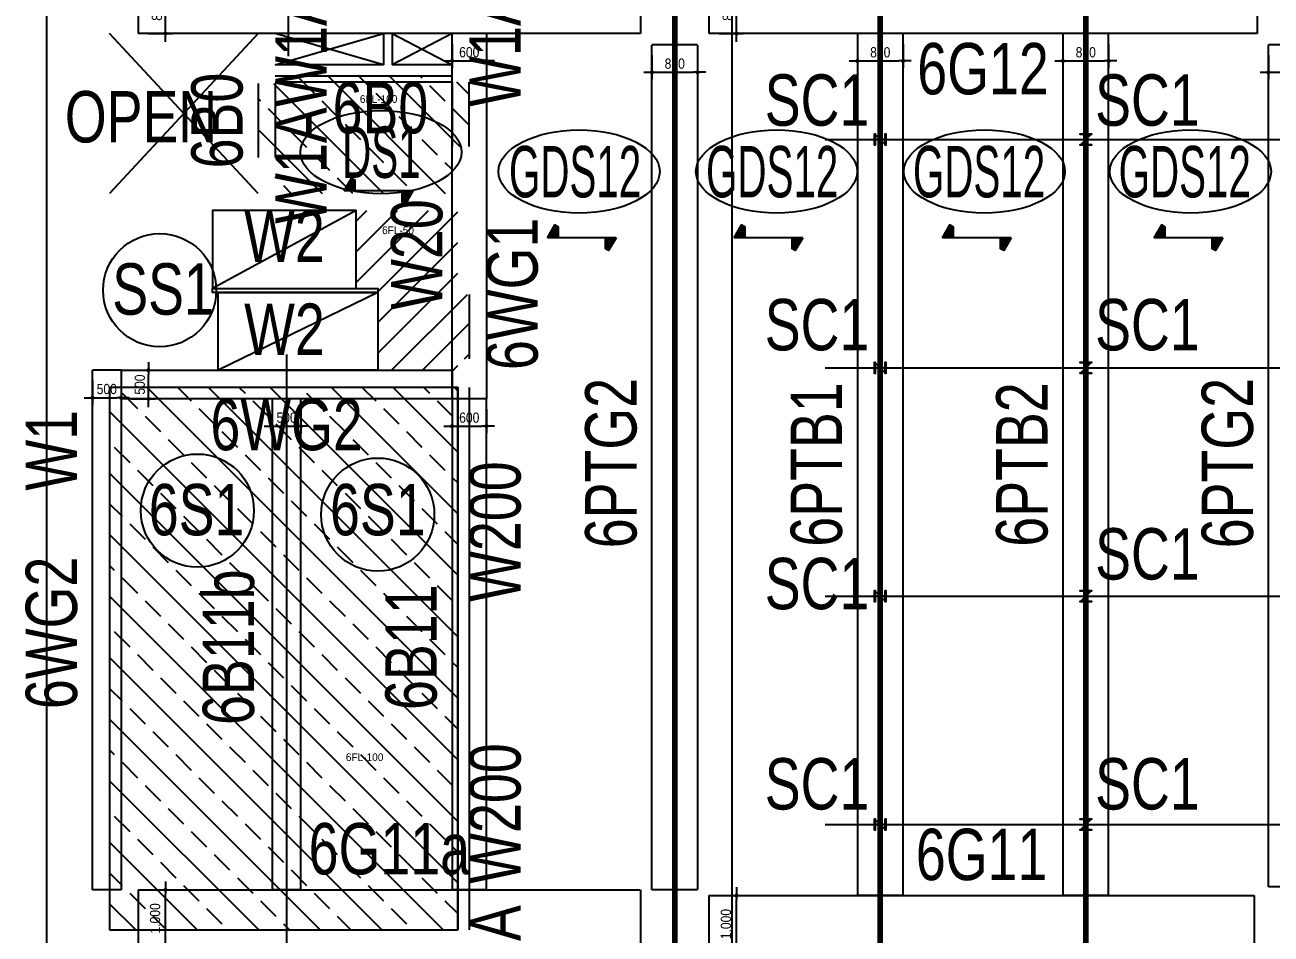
# Model space of a CAD drawing. Header units: millimetres. Extents: x -56296 to 178446, y 64950 to 153500.
# Drawn here: x 90970 to 112800, y 127930 to 143855 of the extents above; entities that cross this region are included whole.
import ezdxf
from ezdxf.enums import TextEntityAlignment as Align

# ---------------------------------------------------------------- set-up
doc = ezdxf.new("R2010")
doc.units = ezdxf.units.MM
doc.linetypes.add('HID', pattern=[2.3, 1.5, -0.8])
doc.linetypes.add('HIDDEN2', pattern=[0.1875, 0.125, -0.0625])
doc.layers.get('Defpoints').update_dxf_attribs({"color": 159})
for name, color, linetype in [('^DECK', 130, 'Continuous'), ('A-CEN', 1, 'Continuous'), ('A-HAT', 251, 'Continuous'), ('A-OPEN', 1, 'Continuous'), ('A-TEXT-NOTE', 7, 'Continuous'), ('BEAM-TEXT', 4, 'Continuous'), ('DECK-PL', 4, 'Continuous'), ('DECK-SLAB', 4, 'Continuous'), ('GIRDER-TEXT', 7, 'Continuous'), ('PT', 251, 'Continuous'), ('S-STEEL', 3, 'Continuous'), ('STEEL-COLUMN-TEXT', 3, 'Continuous'), ('TXT-SLAB', 6, 'Continuous'), ('WALL-TEXT', 6, 'Continuous'), ('레벨', 40, 'Continuous'), ('보(beam)', 4, 'HID'), ('보(girder)', 7, 'HID'), ('슬래브라인', 7, 'Continuous')]:
    doc.layers.add(name, color=color, linetype=linetype)
doc.layers.add('NOPLOT', color=191, linetype='Continuous', plot=False)
doc.styles.add('Gdim', font='', dxfattribs={"width": 0.9})
doc.styles.add('Gtx', font='')
doc.styles.get('Gdim').set_extended_font_data('Dotum')
doc.styles.get('Gtx').set_extended_font_data('Dotum')
doc.dimstyles.new('Gdim200', dxfattribs={"dimscale": 200, "dimtxt": 3, "dimasz": 1.2, "dimexe": 2, "dimexo": 3, "dimgap": 1, "dimtad": 1, "dimdsep": 46, "dimlunit": 6, "dimtxsty": 'Gdim', "dimblk1": '_CIDOT', "dimblk2": '_CIDOT', "dimsah": 1, "dimcen": 2.5, "dimdle": 2, "dimclrd": 1, "dimclre": 1, "dimclrt": 3, "dimazin": 2, "dimtfac": 1, "dimtix": 1, "dimtmove": 2, "dimatfit": 3, "dimldrblk": '_CIDOT', "dimfxl": 2, "dimtolj": 1, "dimtzin": 0, "dimarcsym": 0})

# ---------------------------------------------------------------- blocks, each defined once
blk = doc.blocks.new('_CIDOT')
at = {"color": 0, "linetype": 'ByBlock'}
blk.add_line((2, 0), (-1, 0), dxfattribs=at)
at = {"color": 0, "linetype": 'ByBlock', "const_width": 0.5}
blk.add_lwpolyline([(-0.25, 0, 1), (0.25, 0, 1)], format="xyb", close=True, dxfattribs=at)
blk = doc.blocks.new('*D2937')
at = {"layer": 'Defpoints', "color": 155, "lineweight": -2, "transparency": 16777216}
for p, q in [((-1775, 900), (-1355, 900)), ((-1475, -28), (-1475, 828)), ((-1775, -100), (-1355, -100))]:
    blk.add_line(p, q, dxfattribs=at)
at = {"layer": 'Defpoints', "color": 0, "transparency": 16777216}
for p in [(-1955, 900), (-1475, 900), (-1955, -100)]:
    blk.add_point(p, dxfattribs=at)
at = {"layer": 'Defpoints', "color": 155, "lineweight": -2, "transparency": 16777216, "xscale": 71.99999999999994, "yscale": 71.99999999999994, "zscale": 71.99999999999994}
for p, rotation in [((-1475, 900), 90), ((-1475, -100), 270)]:
    blk.add_blockref('_CIDOT', p, dxfattribs=dict(at, rotation=rotation))
at = {"layer": 'Defpoints', "color": 3, "transparency": 16777216, "insert": (-1643, 400), "char_height": 180, "attachment_point": 5, "rotation": 90, "style": 'Gdim'}
blk.add_mtext('\\A1;{\\C155;1,000}', dxfattribs=at)
blk = doc.blocks.new('*D2939')
at = {"layer": 'Defpoints', "color": 155, "lineweight": -2, "transparency": 16777216}
for p, q in [((-1725, 900), (-1305, 900)), ((-1425, -28), (-1425, 828)), ((-1725, -100), (-1305, -100))]:
    blk.add_line(p, q, dxfattribs=at)
at = {"layer": 'Defpoints', "color": 0, "transparency": 16777216}
for p in [(-1905, 900), (-1425, 900), (-1905, -100)]:
    blk.add_point(p, dxfattribs=at)
at = {"layer": 'Defpoints', "color": 155, "lineweight": -2, "transparency": 16777216, "xscale": 71.99999999999994, "yscale": 71.99999999999994, "zscale": 71.99999999999994}
for p, rotation in [((-1425, 900), 90), ((-1425, -100), 270)]:
    blk.add_blockref('_CIDOT', p, dxfattribs=dict(at, rotation=rotation))
at = {"layer": 'Defpoints', "color": 3, "transparency": 16777216, "insert": (-1593, 400), "char_height": 180, "attachment_point": 5, "rotation": 90, "style": 'Gdim'}
blk.add_mtext('\\A1;{\\C155;1,000}', dxfattribs=at)
blk = doc.blocks.new('*D2943')
at = {"layer": 'Defpoints', "color": 155, "lineweight": -2, "transparency": 16777216}
for p, q in [((-1725, 800), (-1305, 800)), ((-1425, 72), (-1425, 728)), ((-1725, 0), (-1305, 0))]:
    blk.add_line(p, q, dxfattribs=at)
at = {"layer": 'Defpoints', "color": 0, "transparency": 16777216}
for p in [(-1905, 800), (-1425, 800), (-1905, 0)]:
    blk.add_point(p, dxfattribs=at)
at = {"layer": 'Defpoints', "color": 155, "lineweight": -2, "transparency": 16777216, "xscale": 71.99999999999994, "yscale": 71.99999999999994, "zscale": 71.99999999999994}
for p, rotation in [((-1425, 800), 90), ((-1425, 0), 270)]:
    blk.add_blockref('_CIDOT', p, dxfattribs=dict(at, rotation=rotation))
at = {"layer": 'Defpoints', "color": 3, "transparency": 16777216, "insert": (-1576, 400), "char_height": 180, "attachment_point": 5, "rotation": 90, "style": 'Gdim'}
blk.add_mtext('\\A1;{\\C155;800}', dxfattribs=at)
blk = doc.blocks.new('*D2941')
at = {"layer": 'Defpoints', "color": 155, "lineweight": -2, "transparency": 16777216}
for p, q in [((-1725, 800), (-1305, 800)), ((-1425, 72), (-1425, 728)), ((-1725, 0), (-1305, 0))]:
    blk.add_line(p, q, dxfattribs=at)
at = {"layer": 'Defpoints', "color": 0, "transparency": 16777216}
for p in [(-1905, 800), (-1425, 800), (-1905, 0)]:
    blk.add_point(p, dxfattribs=at)
at = {"layer": 'Defpoints', "color": 155, "lineweight": -2, "transparency": 16777216, "xscale": 71.99999999999994, "yscale": 71.99999999999994, "zscale": 71.99999999999994}
for p, rotation in [((-1425, 800), 90), ((-1425, 0), 270)]:
    blk.add_blockref('_CIDOT', p, dxfattribs=dict(at, rotation=rotation))
at = {"layer": 'Defpoints', "color": 3, "transparency": 16777216, "insert": (-1576, 400), "char_height": 180, "attachment_point": 5, "rotation": 90, "style": 'Gdim'}
blk.add_mtext('\\A1;{\\C155;800}', dxfattribs=at)
blk = doc.blocks.new('*D2949')
at = {"layer": 'Defpoints', "color": 155, "lineweight": -2, "transparency": 16777216}
for p, q in [((-1725, 800), (-1305, 800)), ((-1425, 72), (-1425, 728)), ((-1725, 0), (-1305, 0))]:
    blk.add_line(p, q, dxfattribs=at)
at = {"layer": 'Defpoints', "color": 0, "transparency": 16777216}
for p in [(-1905, 800), (-1425, 800), (-1905, 0)]:
    blk.add_point(p, dxfattribs=at)
at = {"layer": 'Defpoints', "color": 155, "lineweight": -2, "transparency": 16777216, "xscale": 71.99999999999994, "yscale": 71.99999999999994, "zscale": 71.99999999999994}
for p, rotation in [((-1425, 800), 90), ((-1425, 0), 270)]:
    blk.add_blockref('_CIDOT', p, dxfattribs=dict(at, rotation=rotation))
at = {"layer": 'Defpoints', "color": 3, "transparency": 16777216, "insert": (-1576, 400), "char_height": 180, "attachment_point": 5, "rotation": 90, "style": 'Gdim'}
blk.add_mtext('\\A1;{\\C155;800}', dxfattribs=at)
blk = doc.blocks.new('*D2951')
at = {"layer": 'Defpoints', "color": 155, "lineweight": -2, "transparency": 16777216}
for p, q in [((-1725, 800), (-1305, 800)), ((-1425, 72), (-1425, 728)), ((-1725, 0), (-1305, 0))]:
    blk.add_line(p, q, dxfattribs=at)
at = {"layer": 'Defpoints', "color": 0, "transparency": 16777216}
for p in [(-1905, 800), (-1425, 800), (-1905, 0)]:
    blk.add_point(p, dxfattribs=at)
at = {"layer": 'Defpoints', "color": 155, "lineweight": -2, "transparency": 16777216, "xscale": 71.99999999999994, "yscale": 71.99999999999994, "zscale": 71.99999999999994}
for p, rotation in [((-1425, 800), 90), ((-1425, 0), 270)]:
    blk.add_blockref('_CIDOT', p, dxfattribs=dict(at, rotation=rotation))
at = {"layer": 'Defpoints', "color": 3, "transparency": 16777216, "insert": (-1576, 400), "char_height": 180, "attachment_point": 5, "rotation": 90, "style": 'Gdim'}
blk.add_mtext('\\A1;{\\C155;800}', dxfattribs=at)
blk = doc.blocks.new('*D3011')
at = {"layer": 'Defpoints', "color": 155, "lineweight": -2, "transparency": 16777216}
for p, q in [((-1925, 650), (-1505, 650)), ((-1625, 222), (-1625, 578)), ((-1925, 150), (-1505, 150))]:
    blk.add_line(p, q, dxfattribs=at)
at = {"layer": 'Defpoints', "color": 0, "transparency": 16777216}
for p in [(-2105, 650), (-1625, 650), (-2105, 150)]:
    blk.add_point(p, dxfattribs=at)
at = {"layer": 'Defpoints', "color": 155, "lineweight": -2, "transparency": 16777216, "xscale": 71.99999999999994, "yscale": 71.99999999999994, "zscale": 71.99999999999994}
for p, rotation in [((-1625, 650), 90), ((-1625, 150), 270)]:
    blk.add_blockref('_CIDOT', p, dxfattribs=dict(at, rotation=rotation))
at = {"layer": 'Defpoints', "color": 3, "transparency": 16777216, "insert": (-1776, 400), "char_height": 180, "attachment_point": 5, "rotation": 90, "style": 'Gdim'}
blk.add_mtext('\\A1;{\\C155;500}', dxfattribs=at)
blk = doc.blocks.new('*D3013')
at = {"layer": 'Defpoints', "color": 155, "lineweight": -2, "transparency": 16777216}
for p, q in [((-1925, 650), (-1505, 650)), ((-1625, 222), (-1625, 578)), ((-1925, 150), (-1505, 150))]:
    blk.add_line(p, q, dxfattribs=at)
at = {"layer": 'Defpoints', "color": 0, "transparency": 16777216}
for p in [(-2105, 650), (-1625, 650), (-2105, 150)]:
    blk.add_point(p, dxfattribs=at)
at = {"layer": 'Defpoints', "color": 155, "lineweight": -2, "transparency": 16777216, "xscale": 71.99999999999994, "yscale": 71.99999999999994, "zscale": 71.99999999999994}
for p, rotation in [((-1625, 650), 90), ((-1625, 150), 270)]:
    blk.add_blockref('_CIDOT', p, dxfattribs=dict(at, rotation=rotation))
at = {"layer": 'Defpoints', "color": 3, "transparency": 16777216, "insert": (-1776, 400), "char_height": 180, "attachment_point": 5, "rotation": 90, "style": 'Gdim'}
blk.add_mtext('\\A1;{\\C155;500}', dxfattribs=at)
blk = doc.blocks.new('*D3015')
at = {"layer": 'Defpoints', "color": 155, "lineweight": -2, "transparency": 16777216}
for p, q in [((-1925, 700), (-1505, 700)), ((-1625, 172), (-1625, 628)), ((-1925, 100), (-1505, 100))]:
    blk.add_line(p, q, dxfattribs=at)
at = {"layer": 'Defpoints', "color": 0, "transparency": 16777216}
for p in [(-2105, 700), (-1625, 700), (-2105, 100)]:
    blk.add_point(p, dxfattribs=at)
at = {"layer": 'Defpoints', "color": 155, "lineweight": -2, "transparency": 16777216, "xscale": 71.99999999999994, "yscale": 71.99999999999994, "zscale": 71.99999999999994}
for p, rotation in [((-1625, 700), 90), ((-1625, 100), 270)]:
    blk.add_blockref('_CIDOT', p, dxfattribs=dict(at, rotation=rotation))
at = {"layer": 'Defpoints', "color": 3, "transparency": 16777216, "insert": (-1776, 400), "char_height": 180, "attachment_point": 5, "rotation": 90, "style": 'Gdim'}
blk.add_mtext('\\A1;{\\C155;600}', dxfattribs=at)
blk = doc.blocks.new('*D3019')
at = {"layer": 'Defpoints', "color": 155, "lineweight": -2, "transparency": 16777216}
for p, q in [((-888, 700), (-468, 700)), ((-588, -28), (-588, 628)), ((-888, -100), (-468, -100))]:
    blk.add_line(p, q, dxfattribs=at)
at = {"layer": 'Defpoints', "color": 0, "transparency": 16777216}
for p in [(-1068, 700), (-588, 700), (-1068, -100)]:
    blk.add_point(p, dxfattribs=at)
at = {"layer": 'Defpoints', "color": 155, "lineweight": -2, "transparency": 16777216, "xscale": 71.99999999999994, "yscale": 71.99999999999994, "zscale": 71.99999999999994}
for p, rotation in [((-588, 700), 90), ((-588, -100), 270)]:
    blk.add_blockref('_CIDOT', p, dxfattribs=dict(at, rotation=rotation))
at = {"layer": 'Defpoints', "color": 3, "transparency": 16777216, "insert": (-738, 300), "char_height": 180, "attachment_point": 5, "rotation": 90, "style": 'Gdim'}
blk.add_mtext('\\A1;{\\C155;800}', dxfattribs=at)
blk = doc.blocks.new('*D3021')
at = {"layer": 'Defpoints', "color": 155, "lineweight": -2, "transparency": 16777216}
for p, q in [((-888, 600), (-468, 600)), ((-588, 72), (-588, 528)), ((-888, 0), (-468, 0))]:
    blk.add_line(p, q, dxfattribs=at)
at = {"layer": 'Defpoints', "color": 0, "transparency": 16777216}
for p in [(-1068, 600), (-588, 600), (-1068, 0)]:
    blk.add_point(p, dxfattribs=at)
at = {"layer": 'Defpoints', "color": 155, "lineweight": -2, "transparency": 16777216, "xscale": 71.99999999999994, "yscale": 71.99999999999994, "zscale": 71.99999999999994}
for p, rotation in [((-588, 600), 90), ((-588, 0), 270)]:
    blk.add_blockref('_CIDOT', p, dxfattribs=dict(at, rotation=rotation))
at = {"layer": 'Defpoints', "color": 3, "transparency": 16777216, "insert": (-738, 300), "char_height": 180, "attachment_point": 5, "rotation": 90, "style": 'Gdim'}
blk.add_mtext('\\A1;{\\C155;600}', dxfattribs=at)
blk = doc.blocks.new('*D3023')
at = {"layer": 'Defpoints', "color": 155, "lineweight": -2, "transparency": 16777216}
for p, q in [((-888, 550), (-468, 550)), ((-588, 122), (-588, 478)), ((-888, 50), (-468, 50))]:
    blk.add_line(p, q, dxfattribs=at)
at = {"layer": 'Defpoints', "color": 0, "transparency": 16777216}
for p in [(-1068, 550), (-588, 550), (-1068, 50)]:
    blk.add_point(p, dxfattribs=at)
at = {"layer": 'Defpoints', "color": 155, "lineweight": -2, "transparency": 16777216, "xscale": 71.99999999999994, "yscale": 71.99999999999994, "zscale": 71.99999999999994}
for p, rotation in [((-588, 550), 90), ((-588, 50), 270)]:
    blk.add_blockref('_CIDOT', p, dxfattribs=dict(at, rotation=rotation))
at = {"layer": 'Defpoints', "color": 3, "transparency": 16777216, "insert": (-738, 300), "char_height": 180, "attachment_point": 5, "rotation": 90, "style": 'Gdim'}
blk.add_mtext('\\A1;{\\C155;500}', dxfattribs=at)
blk = doc.blocks.new('A$C58C40D4B')
at = {"layer": 'DECK-PL'}
for points in [[(600, 2), (471, 228), (415, 196), (415, 2)], [(-600, 2), (-471, -223), (-415, -192), (-415, 2)]]:
    blk.add_hatch(color=256, dxfattribs=at).paths.add_polyline_path(points)
blk.add_line((-600, 2), (600, 2), dxfattribs=at)
for points in [[(600, 2), (471, 228), (415, 196), (415, 2), (415, 2), (471, 2), (600, 2)], [(-600, 2), (-471, -223), (-415, -192), (-415, 2), (-415, 2), (-471, 2), (-600, 2)]]:
    blk.add_lwpolyline(points, dxfattribs=at)
blk = doc.blocks.new('*U2882')
blk.add_lwpolyline([(17, 12, -0.414214), (4, 25), (4, 175, -0.414214), (17, 188), (100, 188), (100, 200), (-100, 200), (-100, 188), (-17, 188, -0.414214), (-4, 175), (-4, 25, -0.414214), (-17, 12), (-100, 12), (-100, 0), (100, 0), (100, 12)], format="xyb", close=True)
blk = doc.blocks.new('A$C6b566d2f')
at = {"layer": 'NOPLOT'}
for p, q in [((105854, -36250, 0), (106054, -36450, 0)), ((109454, -36450, 0), (109654, -36250, 0)), ((105854, -40250), (106054, -40450)), ((109454, -40450), (109654, -40250)), ((105854, -44250), (106054, -44450)), ((109454, -44450), (109654, -44250)), ((105854, -48250), (106054, -48450)), ((109454, -48450), (109654, -48250))]:
    blk.add_line(p, q, dxfattribs=at)
at = {"layer": 'S-STEEL', "xscale": -1, "rotation": 270}
for p in [(105854, -36350, 0), (105854, -40350), (105854, -44350), (105854, -48350)]:
    blk.add_blockref('*U2882', p, dxfattribs=at)
at = {"layer": 'S-STEEL', "xscale": -1}
for p in [(109554, -36450, 0), (109554, -40450), (109554, -44450), (109554, -48450)]:
    blk.add_blockref('*U2882', p, dxfattribs=at)
blk = doc.blocks.new('*U2938')
at = {"layer": 'Defpoints'}
for p, q in [((-1955.451, 900), (-1955.451, -100)), ((7594.549, 900), (7594.549, -100))]:
    blk.add_line(p, q, dxfattribs=at)
at = {"layer": '보(girder)'}
for p, q in [((-1955.451, 900), (7594.549, 900)), ((7594.549, -100), (-1955.451, -100))]:
    blk.add_line(p, q, dxfattribs=at)
at = {"layer": 'Defpoints'}
dim = blk.add_linear_dim(base=(-1475.451, 900), p1=(-1955.451, -100), p2=(-1955.451, 900), angle=90, text='{\\C155;<>}', dimstyle='Gdim200', override={"dimscale": 60, "dimzin": 8, "dimclrd": 155, "dimclre": 155}, dxfattribs=at)
dim.commit()
dim.dimension.update_dxf_attribs({"geometry": '*D2937', "text_midpoint": (-1642.914, 400)})
blk = doc.blocks.new('*U2940')
at = {"layer": 'Defpoints'}
for p, q in [((-1905.451, 900), (-1905.451, -100)), ((6894.549, 900), (6894.549, -100))]:
    blk.add_line(p, q, dxfattribs=at)
at = {"layer": '보(girder)'}
for p, q in [((-1905.451, 900), (6894.549, 900)), ((6894.549, -100), (-1905.451, -100))]:
    blk.add_line(p, q, dxfattribs=at)
at = {"layer": 'Defpoints'}
dim = blk.add_linear_dim(base=(-1425.451, 900), p1=(-1905.451, -100), p2=(-1905.451, 900), angle=90, text='{\\C155;<>}', dimstyle='Gdim200', override={"dimscale": 60, "dimzin": 8, "dimclrd": 155, "dimclre": 155}, dxfattribs=at)
dim.commit()
dim.dimension.update_dxf_attribs({"geometry": '*D2939', "text_midpoint": (-1592.914, 400)})
blk = doc.blocks.new('*U2944')
at = {"layer": 'Defpoints'}
for p, q in [((-1905.451, 800), (-1905.451, 0)), ((6894.549, 800), (6894.549, 0))]:
    blk.add_line(p, q, dxfattribs=at)
at = {"layer": '보(girder)'}
for p, q in [((-1905.451, 800), (6894.549, 800)), ((6894.549, 0), (-1905.451, 0))]:
    blk.add_line(p, q, dxfattribs=at)
at = {"layer": 'Defpoints'}
dim = blk.add_linear_dim(base=(-1425.451, 800), p1=(-1905.451, 0), p2=(-1905.451, 800), angle=90, text='{\\C155;<>}', dimstyle='Gdim200', override={"dimscale": 60, "dimzin": 8, "dimclrd": 155, "dimclre": 155}, dxfattribs=at)
dim.commit()
dim.dimension.update_dxf_attribs({"geometry": '*D2943', "text_midpoint": (-1575.573, 400)})
blk = doc.blocks.new('*U2942')
at = {"layer": 'Defpoints'}
for p, q in [((-1905.451, 800), (-1905.451, 0)), ((7694.549, 800), (7694.549, 0))]:
    blk.add_line(p, q, dxfattribs=at)
at = {"layer": '보(girder)'}
for p, q in [((-1905.451, 800), (7694.549, 800)), ((7694.549, 0), (-1905.451, 0))]:
    blk.add_line(p, q, dxfattribs=at)
at = {"layer": 'Defpoints'}
dim = blk.add_linear_dim(base=(-1425.451, 800), p1=(-1905.451, 0), p2=(-1905.451, 800), angle=90, text='{\\C155;<>}', dimstyle='Gdim200', override={"dimscale": 60, "dimzin": 8, "dimclrd": 155, "dimclre": 155}, dxfattribs=at)
dim.commit()
dim.dimension.update_dxf_attribs({"geometry": '*D2941', "text_midpoint": (-1575.573, 400)})
blk = doc.blocks.new('*U2950')
at = {"layer": 'Defpoints'}
for p, q in [((-1905.451, 800), (-1905.451, 0)), ((12844.549, 800), (12844.549, 0))]:
    blk.add_line(p, q, dxfattribs=at)
at = {"layer": '보(girder)'}
for p, q in [((-1905.451, 800), (12844.549, 800)), ((12844.549, 0), (-1905.451, 0))]:
    blk.add_line(p, q, dxfattribs=at)
at = {"layer": 'Defpoints'}
dim = blk.add_linear_dim(base=(-1425.451, 800), p1=(-1905.451, 0), p2=(-1905.451, 800), angle=90, text='{\\C155;<>}', dimstyle='Gdim200', override={"dimscale": 60, "dimzin": 8, "dimclrd": 155, "dimclre": 155}, dxfattribs=at)
dim.commit()
dim.dimension.update_dxf_attribs({"geometry": '*D2949', "text_midpoint": (-1575.573, 400)})
blk = doc.blocks.new('*U2952')
at = {"layer": 'Defpoints'}
for p, q in [((-1905.451, 800), (-1905.451, 0)), ((12894.549, 800), (12894.549, 0))]:
    blk.add_line(p, q, dxfattribs=at)
at = {"layer": '보(girder)'}
for p, q in [((-1905.451, 800), (12894.549, 800)), ((12894.549, 0), (-1905.451, 0))]:
    blk.add_line(p, q, dxfattribs=at)
at = {"layer": 'Defpoints'}
dim = blk.add_linear_dim(base=(-1425.451, 800), p1=(-1905.451, 0), p2=(-1905.451, 800), angle=90, text='{\\C155;<>}', dimstyle='Gdim200', override={"dimscale": 60, "dimzin": 8, "dimclrd": 155, "dimclre": 155}, dxfattribs=at)
dim.commit()
dim.dimension.update_dxf_attribs({"geometry": '*D2951', "text_midpoint": (-1575.573, 400)})
blk = doc.blocks.new('*U3012')
at = {"layer": 'Defpoints'}
for p, q in [((-2105.451, 650), (-2105.451, 150)), ((6994.549, 650), (6994.549, 150))]:
    blk.add_line(p, q, dxfattribs=at)
at = {"layer": '보(girder)'}
for p, q in [((-2105.451, 650), (6994.549, 650)), ((6994.549, 150), (-2105.451, 150))]:
    blk.add_line(p, q, dxfattribs=at)
at = {"layer": 'Defpoints'}
dim = blk.add_linear_dim(base=(-1625.451, 650), p1=(-2105.451, 150), p2=(-2105.451, 650), angle=90, text='{\\C155;<>}', dimstyle='Gdim200', override={"dimscale": 60, "dimzin": 8, "dimclrd": 155, "dimclre": 155}, dxfattribs=at)
dim.commit()
dim.dimension.update_dxf_attribs({"geometry": '*D3011', "text_midpoint": (-1775.573, 400)})
blk = doc.blocks.new('*U3014')
at = {"layer": 'Defpoints'}
for p, q in [((-2105.451, 650), (-2105.451, 150)), ((3694.549, 650), (3694.549, 150))]:
    blk.add_line(p, q, dxfattribs=at)
at = {"layer": '보(girder)'}
for p, q in [((-2105.451, 650), (3694.549, 650)), ((3694.549, 150), (-2105.451, 150))]:
    blk.add_line(p, q, dxfattribs=at)
at = {"layer": 'Defpoints'}
dim = blk.add_linear_dim(base=(-1625.451, 650), p1=(-2105.451, 150), p2=(-2105.451, 650), angle=90, text='{\\C155;<>}', dimstyle='Gdim200', override={"dimscale": 60, "dimzin": 8, "dimclrd": 155, "dimclre": 155}, dxfattribs=at)
dim.commit()
dim.dimension.update_dxf_attribs({"geometry": '*D3013', "text_midpoint": (-1775.573, 400)})
blk = doc.blocks.new('*U3016')
at = {"layer": 'Defpoints'}
for p, q in [((-2105.451, 700), (-2105.451, 100)), ((4294.549, 700), (4294.549, 100))]:
    blk.add_line(p, q, dxfattribs=at)
at = {"layer": '보(girder)'}
for p, q in [((-2105.451, 700), (4294.549, 700)), ((4294.549, 100), (-2105.451, 100))]:
    blk.add_line(p, q, dxfattribs=at)
at = {"layer": 'Defpoints'}
dim = blk.add_linear_dim(base=(-1625.451, 700), p1=(-2105.451, 100), p2=(-2105.451, 700), angle=90, text='{\\C155;<>}', dimstyle='Gdim200', override={"dimscale": 60, "dimzin": 8, "dimclrd": 155, "dimclre": 155}, dxfattribs=at)
dim.commit()
dim.dimension.update_dxf_attribs({"geometry": '*D3015', "text_midpoint": (-1775.573, 400)})
blk = doc.blocks.new('*U3020')
at = {"layer": 'Defpoints'}
for p, q in [((-1067.879, 700), (-1067.879, -100)), ((14032.121, 700), (14032.121, -100))]:
    blk.add_line(p, q, dxfattribs=at)
at = {"layer": '보(beam)'}
for p, q in [((14032.121, 700), (-1067.879, 700)), ((-1067.879, -100), (14032.121, -100))]:
    blk.add_line(p, q, dxfattribs=at)
at = {"layer": 'Defpoints'}
dim = blk.add_linear_dim(base=(-587.879, 700), p1=(-1067.879, -100), p2=(-1067.879, 700), angle=90, text='{\\C155;<>}', dimstyle='Gdim200', override={"dimscale": 60, "dimzin": 8, "dimclrd": 155, "dimclre": 155}, dxfattribs=at)
dim.commit()
dim.dimension.update_dxf_attribs({"geometry": '*D3019', "text_midpoint": (-738.001, 300)})
blk = doc.blocks.new('*U3022')
at = {"layer": 'Defpoints'}
for p, q in [((-1067.879, 600), (-1067.879, 0)), ((7532.121, 600), (7532.121, 0))]:
    blk.add_line(p, q, dxfattribs=at)
at = {"layer": '보(beam)'}
for p, q in [((7532.121, 600), (-1067.879, 600)), ((-1067.879, 0), (7532.121, 0))]:
    blk.add_line(p, q, dxfattribs=at)
at = {"layer": 'Defpoints'}
dim = blk.add_linear_dim(base=(-587.879, 600), p1=(-1067.879, 0), p2=(-1067.879, 600), angle=90, text='{\\C155;<>}', dimstyle='Gdim200', override={"dimscale": 60, "dimzin": 8, "dimclrd": 155, "dimclre": 155}, dxfattribs=at)
dim.commit()
dim.dimension.update_dxf_attribs({"geometry": '*D3021', "text_midpoint": (-738.001, 300)})
blk = doc.blocks.new('*U3024')
at = {"layer": 'Defpoints'}
for p, q in [((-1067.879, 550), (-1067.879, 50)), ((7532.121, 550), (7532.121, 50))]:
    blk.add_line(p, q, dxfattribs=at)
at = {"layer": '보(beam)'}
for p, q in [((7532.121, 550), (-1067.879, 550)), ((-1067.879, 50), (7532.121, 50))]:
    blk.add_line(p, q, dxfattribs=at)
at = {"layer": 'Defpoints'}
dim = blk.add_linear_dim(base=(-587.879, 550), p1=(-1067.879, 50), p2=(-1067.879, 550), angle=90, text='{\\C155;<>}', dimstyle='Gdim200', override={"dimscale": 60, "dimzin": 8, "dimclrd": 155, "dimclre": 155}, dxfattribs=at)
dim.commit()
dim.dimension.update_dxf_attribs({"geometry": '*D3023', "text_midpoint": (-738.001, 300)})

msp = doc.modelspace()

# ---------------------------------------------------------------- hatches: boundary and pattern name
at = {"layer": 'A-HAT'}
h = msp.add_hatch(dxfattribs=at)
h.set_pattern_fill('ANSI33', color=256, scale=120, angle=90)
h.paths.add_polyline_path([(95354, 142955), (95354, 142830), (95054, 142830), (95054, 141530), (95354, 141530), (95354, 140905), (98454, 140905), (98454, 141725), (98754, 141725), (98754, 142855), (98454, 142855), (98454, 142955)])
at = {"layer": 'A-HAT', "transparency": 33554687}
h = msp.add_hatch(dxfattribs=at)
h.set_pattern_fill('ANSI31', color=256, scale=120)
h.paths.add_polyline_path([(97154, 137805), (97154, 139240), (96774, 139240), (96774, 140605), (98554, 140605), (98554, 139135), (98754, 139135), (98754, 138005), (98554, 138005), (98554, 137805)])
at = {"layer": 'A-HAT'}
h = msp.add_hatch(dxfattribs=at)
h.set_pattern_fill('ANSI33', color=256, scale=120, angle=90)
h.paths.add_polyline_path([(92454, 128005), (98554, 128005), (98554, 137505), (92454, 137505)])

# ---------------------------------------------------------------- linework, layer by layer
at = {"layer": '^DECK', "color": 0}
for centre in [(93331, 139208), (93991, 135348), (97151, 135278)]:
    msp.add_circle(centre, 991, dxfattribs=at)
for centre in [(97208, 141627), (100678, 141287), (104138, 141287), (107778, 141287), (111388, 141287)]:
    msp.add_ellipse(centre, major_axis=(1412, 0), ratio=0.516176, dxfattribs=at)
at = {"layer": 'A-CEN'}
for p, q in [((105954, 153500), (105954, 110772)), ((109554, 153500), (109554, 110772)), ((95579, 150915), (95579, 143310)), ((104987, 141850), (164586, 141850)), ((95554, 138081), (95554, 127460)), ((104987, 137850), (164586, 137850)), ((104987, 133850), (164586, 133850)), ((104987, 129850), (164586, 129850))]:
    msp.add_line(p, q, dxfattribs=at)
at = {"layer": 'A-HAT', "elevation": 0}
msp.add_lwpolyline([(92454, 128005), (98554, 128005), (98554, 137505), (92454, 137505)], close=True, dxfattribs=at)
at = {"layer": 'A-OPEN'}
for p, q in [((95054, 140905), (92454, 143705)), ((95054, 143705), (92454, 140905)), ((95354, 143155), (97254, 143705)), ((97254, 143155), (95354, 143705)), ((97404, 143705), (98454, 143155)), ((98454, 143705), (97404, 143155)), ((96774, 140605), (94254, 139240)), ((97154, 139170), (94354, 137805))]:
    msp.add_line(p, q, dxfattribs=at)
at = {"layer": 'A-OPEN', "linetype": 'HID'}
msp.add_line((98454, 143155), (97404, 143155), dxfattribs=at)
at = {"layer": 'NOPLOT'}
msp.add_lwpolyline([(91354, 150005), (103354, 150005), (103354, 122185), (91354, 122185)], close=True, dxfattribs=at)
at = {"layer": 'PT', "linetype": 'HIDDEN2', "ltscale": 10, "const_width": 100, "elevation": 0}
for points in [[(102354, 149305), (102354, 106905)], [(105954, 149305), (105954, 106905)], [(109554, 149305), (109554, 106905)]]:
    msp.add_lwpolyline(points, dxfattribs=at)
at = {"layer": '보(beam)'}
for p, q in [((98454, 142855), (95354, 142855)), ((95354, 142830), (95354, 141530))]:
    msp.add_line(p, q, dxfattribs=at)
at = {"layer": '슬래브라인'}
for p, q in [((97254, 143705), (97254, 143155)), ((97404, 143705), (97404, 143155)), ((97254, 143155), (95354, 143155)), ((98454, 143155), (97404, 143155)), ((95054, 142830), (95054, 141530)), ((98454, 142955), (95354, 142955)), ((98454, 142855), (98454, 141725)), ((98754, 141725), (98754, 142855)), ((98754, 141725), (98754, 142855)), ((98754, 139135), (98754, 138005)), ((98554, 137505), (98554, 128005)), ((98754, 137505), (98754, 128005))]:
    msp.add_line(p, q, dxfattribs=at)
at = {"layer": '슬래브라인', "elevation": 0}
for points in [[(94254, 139240), (96774, 139240), (96774, 140605), (94254, 140605)], [(94254, 139240), (97154, 139240), (97154, 139170), (94254, 139170)], [(94354, 139170), (97154, 139170), (97154, 137805), (94354, 137805)]]:
    msp.add_lwpolyline(points, close=True, dxfattribs=at)

# ---------------------------------------------------------------- block references
at = {"layer": 'DECK-PL', "xscale": -1}
for p in [(97165, 140944), (100725, 140124), (103995, 140124), (107645, 140124), (111355, 140124)]:
    msp.add_blockref('A$C58C40D4B', p, dxfattribs=at)
at = {"layer": 'S-STEEL'}
msp.add_blockref('A$C6b566d2f', (0, 178200), dxfattribs=at)
at = {"layer": '보(beam)', "rotation": 270}
for name, p in [('*U3020', (105654, 142637)), ('*U3020', (109254, 142637)), ('*U3024', (95254, 136237)), ('*U3022', (98454, 136237))]:
    msp.add_blockref(name, p, dxfattribs=at)
at = {"layer": '보(girder)'}
for name, p in [('*U2944', (94859, 143705)), ('*U2942', (104859, 143705)), ('*U3014', (94759, 137155)), ('*U2940', (94859, 127805)), ('*U2938', (104909, 127705))]:
    msp.add_blockref(name, p, dxfattribs=at)
at = {"layer": '보(girder)', "rotation": 270}
for name, p in [('*U3016', (98354, 141600)), ('*U2952', (101954, 141600)), ('*U2950', (112754, 141600)), ('*U3012', (92004, 135700))]:
    msp.add_blockref(name, p, dxfattribs=at)

# ---------------------------------------------------------------- texts
at = {"layer": 'A-TEXT-NOTE', "style": 'Gtx', "width": 0.8}
msp.add_text('OPEN', height=900, dxfattribs=at).set_placement((93004, 142247), align=Align.MIDDLE_CENTER)
at = {"layer": 'BEAM-TEXT', "style": 'Gtx', "width": 0.8}
for s, p in [('6B0', (95054, 142180)), ('6PTB1', (105554, 136155)), ('6PTB2', (109154, 136155)), ('6B11b', (95254, 132955)), ('6B11', (98454, 132955))]:
    msp.add_text(s, height=900, rotation=90, dxfattribs=at).set_placement(p, align=Align.BOTTOM_CENTER)
msp.add_text('6B0', height=900, dxfattribs=at).set_placement((97198, 142855), align=Align.TOP_CENTER)
at = {"layer": 'DECK-SLAB', "style": 'Gtx', "width": 0.6}
for s, p in [('DS1', (96527, 141176, 0)), ('GDS12', (99450, 140835, 0)), ('GDS12', (102902, 140835, 0)), ('GDS12', (106527, 140835, 0)), ('GDS12', (110130, 140835, 0))]:
    msp.add_text(s, height=900, dxfattribs=at).set_placement(p)
at = {"layer": 'GIRDER-TEXT', "style": 'Gtx', "width": 0.8}
for s, p in [('6G12', (107754, 143539)), ('6WG2', (95554, 137305))]:
    msp.add_text(s, height=900, dxfattribs=at).set_placement(p, align=Align.TOP_CENTER)
msp.add_text('6WG1', height=900, rotation=90, dxfattribs=at).set_placement((99054, 139145), align=Align.TOP_CENTER)
for s, p in [('6PTG2', (101954, 136180)), ('6PTG2', (112754, 136180)), ('6WG2', (92154, 133205))]:
    msp.add_text(s, height=900, rotation=90, dxfattribs=at).set_placement(p, align=Align.BOTTOM_CENTER)
for s, p in [('6G11a', (97354, 128705)), ('6G11', (107729, 128605))]:
    msp.add_text(s, height=900, dxfattribs=at).set_placement(p, align=Align.BOTTOM_CENTER)
at = {"layer": 'STEEL-COLUMN-TEXT', "style": 'Gtx', "width": 0.8}
for p in [(103930, 142989), (109718, 142989), (103930, 139055), (109718, 139055), (109718, 135040), (103930, 134520), (103930, 131012), (109718, 131012)]:
    msp.add_text('SC1', height=900, dxfattribs=at).set_placement(p, align=Align.TOP_LEFT)
at = {"layer": 'TXT-SLAB', "style": 'Gtx', "width": 0.8}
for s, p in [('SS1', (92500, 138780)), ('6S1', (93139, 134915)), ('6S1', (96314, 134915))]:
    msp.add_text(s, height=900, dxfattribs=at).set_placement(p)
at = {"layer": 'WALL-TEXT', "style": 'Gtx', "width": 0.8}
for s, p in [('W1A', (95354, 143442, 0)), ('W1A', (98754, 143442, 0)), ('W1A', (95354, 141392, 0)), ('W200', (98754, 134980, 0)), ('W200', (98754, 130042)), ('W1A', (98754, 127416, 0))]:
    msp.add_text(s, height=900, rotation=90, dxfattribs=at).set_placement(p, align=Align.TOP_CENTER)
msp.add_text('W2', height=900, dxfattribs=at).set_placement((95517, 140605, 0), align=Align.TOP_CENTER)
for s, p in [('W20', (98554, 139833, 0)), ('W1', (92154, 136405, 0))]:
    msp.add_text(s, height=900, rotation=90, dxfattribs=at).set_placement(p, align=Align.BOTTOM_CENTER)
msp.add_text('W2', height=900, dxfattribs=at).set_placement((95517, 137805, 0), align=Align.BOTTOM_CENTER)
at = {"layer": '레벨', "style": 'Gtx'}
for s, p in [('6FL-100', (97166, 142557)), ('6FL-50', (97506, 140258, 0)), ('6FL-100', (96921, 131028))]:
    msp.add_text(s, height=135, dxfattribs=at).set_placement(p, align=Align.MIDDLE_CENTER)

doc.saveas('drawing.dxf')
